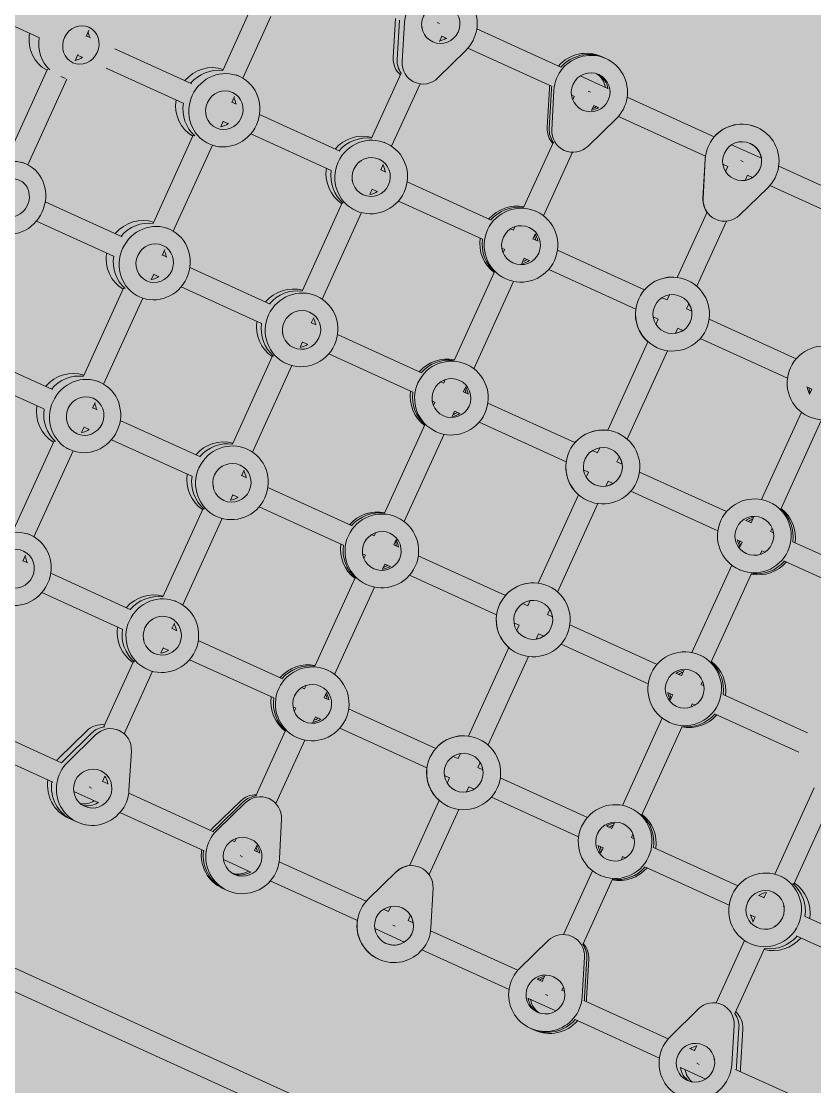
# Model space of a CAD drawing. Header units: millimetres. Extents: x 1183 to 1385, y 8930 to 9131.
# Drawn here: x 1291.405 to 1291.995, y 9025.348 to 9026.14 of the extents above; entities that cross this region are included whole.
import ezdxf

# ---------------------------------------------------------------- set-up
doc = ezdxf.new("R2010")
doc.units = ezdxf.units.MM
for name, color, linetype in [('2.Резиновая крошка', 251, 'Continuous'), ('PLANTING_LAWN', 82, 'Continuous'), ('МАФ_этап 2.2', 7, 'Continuous')]:
    doc.layers.add(name, color=color, linetype=linetype)
doc.layers.add('Ограждения и МАФы', color=5, linetype='Continuous', lineweight=18)

# ---------------------------------------------------------------- blocks, each defined once
blk = doc.blocks.new('NRO815-1001')
at = {"layer": 'Ограждения и МАФы'}
for p, q in [((-1.49442, -7.65556), (0.11981, -7.65556)), ((-1.49442, -7.67156), (0.11981, -7.67156)), ((-0.8141, -7.78969), (-0.81762, -7.78969)), ((-0.69025, -7.78969), (-0.69033, -7.78969)), ((-0.56291, -7.78969), (-0.56658, -7.78969)), ((-0.43687, -7.78969), (-0.44411, -7.78969)), ((-0.94861, -7.80931), (-0.92813, -7.80931)), ((-0.91085, -7.80931), (-0.84193, -7.80931)), ((-0.82621, -7.80931), (-0.80367, -7.80931)), ((-0.78788, -7.80931), (-0.71667, -7.80931)), ((-0.70246, -7.80931), (-0.67816, -7.80931)), ((-0.66395, -7.80931), (-0.59279, -7.80931)), ((-0.57694, -7.80931), (-0.55448, -7.80931)), ((-0.53869, -7.80931), (-0.46992, -7.80931)), ((-0.45258, -7.80931), (-0.43219, -7.80931)), ((-0.41499, -7.80931), (-0.34929, -7.80931)), ((-0.93963, -7.81719), (-0.93768, -7.81719)), ((-0.93223, -7.82939), (-0.93223, -7.82493)), ((-0.81607, -7.81719), (-0.81409, -7.81719)), ((-0.69129, -7.81719), (-0.6893, -7.81719)), ((-0.56654, -7.81719), (-0.56456, -7.81719)), ((-0.44849, -7.82939), (-0.44849, -7.82493)), ((-0.44306, -7.81719), (-0.44111, -7.81719)), ((-1.03161, -7.82506), (-0.96584, -7.82506)), ((-0.96887, -7.82723), (-0.95837, -7.85454)), ((-0.95522, -7.85454), (-0.96572, -7.82723)), ((-0.95129, -7.85454), (-0.96178, -7.82723)), ((-0.94862, -7.82506), (-0.94804, -7.82506)), ((-0.94823, -7.82566), (-0.94823, -7.82506)), ((-0.93223, -7.82506), (-0.92822, -7.82506)), ((-0.91158, -7.82723), (-0.92208, -7.85454)), ((-0.91085, -7.82506), (-0.84198, -7.82506)), ((-0.8431, -7.82723), (-0.83245, -7.85454)), ((-0.84154, -7.82723), (-0.83088, -7.85454)), ((-0.82893, -7.85454), (-0.83958, -7.82723)), ((-0.82622, -7.82506), (-0.82381, -7.82506)), ((-0.82386, -7.82787), (-0.82386, -7.82506)), ((-0.80786, -7.82931), (-0.80786, -7.82504)), ((-0.80786, -7.82506), (-0.80371, -7.82506)), ((-0.78862, -7.82723), (-0.79928, -7.85454)), ((-0.78788, -7.82506), (-0.71668, -7.82506)), ((-0.70522, -7.85454), (-0.71593, -7.82723)), ((-0.70247, -7.82506), (-0.69829, -7.82506)), ((-0.69829, -7.82929), (-0.69829, -7.82506)), ((-0.68229, -7.82506), (-0.67815, -7.82506)), ((-0.68229, -7.82926), (-0.68229, -7.82506)), ((-0.66472, -7.82723), (-0.67543, -7.85454)), ((-0.6754, -7.85454), (-0.66469, -7.82723)), ((-0.67535, -7.85454), (-0.66465, -7.82723)), ((-0.66394, -7.82506), (-0.59279, -7.82506)), ((-0.5814, -7.85454), (-0.59205, -7.82723)), ((-0.5769, -7.82506), (-0.57274, -7.82506)), ((-0.57274, -7.82932), (-0.57274, -7.82504)), ((-0.5568, -7.82506), (-0.55447, -7.82506)), ((-0.55674, -7.8278), (-0.55674, -7.82506)), ((-0.54111, -7.82723), (-0.55176, -7.85454)), ((-0.55013, -7.85454), (-0.53948, -7.82723)), ((-0.54809, -7.85454), (-0.53744, -7.82723)), ((-0.53864, -7.82506), (-0.46992, -7.82506)), ((-0.4587, -7.85454), (-0.46919, -7.82723)), ((-0.4525, -7.82506), (-0.44849, -7.82506)), ((-0.43269, -7.82506), (-0.43218, -7.82506)), ((-0.43249, -7.82553), (-0.43249, -7.82506)), ((-0.41903, -7.82723), (-0.42952, -7.85454)), ((-0.4263, -7.85454), (-0.41581, -7.82723)), ((-0.42228, -7.85454), (-0.41179, -7.82723)), ((-0.41489, -7.82506), (-0.34929, -7.82506)), ((-0.94823, -7.91583), (-0.94823, -7.86264)), ((-0.93223, -7.91507), (-0.93223, -7.86404)), ((-0.82386, -7.91587), (-0.82386, -7.86257)), ((-0.80786, -7.91541), (-0.80786, -7.86342)), ((-0.69829, -7.91587), (-0.69829, -7.86257)), ((-0.68229, -7.91588), (-0.68229, -7.86255)), ((-0.57274, -7.9154), (-0.57274, -7.86345)), ((-0.55674, -7.91587), (-0.55674, -7.86257)), ((-0.44849, -7.91506), (-0.44849, -7.86406)), ((-0.43249, -7.91583), (-0.43249, -7.86264)), ((-0.93865, -7.86469), (-0.93668, -7.86469)), ((-0.81508, -7.86469), (-0.8141, -7.86469)), ((-0.6903, -7.86469), (-0.69033, -7.86469)), ((-0.56556, -7.86469), (-0.56658, -7.86469)), ((-0.4421, -7.86469), (-0.44411, -7.86469)), ((-0.93865, -7.91469), (-0.93668, -7.91469)), ((-0.81508, -7.91469), (-0.8141, -7.91469)), ((-0.6903, -7.91469), (-0.69033, -7.91469)), ((-0.56556, -7.91469), (-0.56658, -7.91469)), ((-0.4421, -7.91469), (-0.44411, -7.91469)), ((-1.03161, -7.9343), (-0.96574, -7.9343)), ((-0.94861, -7.9343), (-0.94792, -7.9343)), ((-0.94823, -7.9343), (-0.94823, -7.93373)), ((-0.93223, -7.93436), (-0.93223, -7.93)), ((-0.93223, -7.9343), (-0.92813, -7.9343)), ((-0.91085, -7.9343), (-0.84193, -7.9343)), ((-0.82621, -7.9343), (-0.82374, -7.9343)), ((-0.82386, -7.9343), (-0.82386, -7.93151)), ((-0.80786, -7.9343), (-0.80786, -7.93007)), ((-0.80786, -7.9343), (-0.80367, -7.9343)), ((-0.78788, -7.9343), (-0.71667, -7.9343)), ((-0.70246, -7.9343), (-0.69826, -7.9343)), ((-0.69829, -7.9343), (-0.69829, -7.9301)), ((-0.68231, -7.9343), (-0.67816, -7.9343)), ((-0.68229, -7.9343), (-0.68229, -7.93012)), ((-0.66395, -7.9343), (-0.59279, -7.9343)), ((-0.57694, -7.9343), (-0.57274, -7.9343)), ((-0.57274, -7.93431), (-0.57274, -7.93007)), ((-0.55688, -7.9343), (-0.55448, -7.9343)), ((-0.55674, -7.9343), (-0.55674, -7.93159)), ((-0.53869, -7.9343), (-0.46992, -7.9343)), ((-0.45258, -7.9343), (-0.44849, -7.9343)), ((-0.44849, -7.93436), (-0.44849, -7.92999)), ((-0.43281, -7.9343), (-0.43219, -7.9343)), ((-0.43249, -7.9343), (-0.43249, -7.93385)), ((-0.41499, -7.9343), (-0.34929, -7.9343)), ((-1.03161, -7.95006), (-0.96584, -7.95006)), ((-0.94862, -7.95006), (-0.94804, -7.95006)), ((-0.94823, -7.95065), (-0.94823, -7.95006)), ((-0.93223, -7.95439), (-0.93223, -7.94993)), ((-0.93223, -7.95006), (-0.92822, -7.95006)), ((-0.91085, -7.95006), (-0.84198, -7.95006)), ((-0.82622, -7.95006), (-0.82381, -7.95006)), ((-0.82386, -7.95287), (-0.82386, -7.95006)), ((-0.80786, -7.95431), (-0.80786, -7.95004)), ((-0.80786, -7.95006), (-0.80371, -7.95006)), ((-0.78788, -7.95006), (-0.71668, -7.95006)), ((-0.70247, -7.95006), (-0.69829, -7.95006)), ((-0.69829, -7.95428), (-0.69829, -7.95006)), ((-0.68229, -7.95006), (-0.67815, -7.95006)), ((-0.68229, -7.95426), (-0.68229, -7.95006)), ((-0.66394, -7.95006), (-0.59279, -7.95006)), ((-0.5769, -7.95006), (-0.57274, -7.95006)), ((-0.57274, -7.95431), (-0.57274, -7.95003)), ((-0.5568, -7.95006), (-0.55447, -7.95006)), ((-0.55674, -7.95279), (-0.55674, -7.95006)), ((-0.53864, -7.95006), (-0.46992, -7.95006)), ((-0.4525, -7.95006), (-0.44849, -7.95006)), ((-0.44849, -7.95439), (-0.44849, -7.94993)), ((-0.43269, -7.95006), (-0.43218, -7.95006)), ((-0.43249, -7.95053), (-0.43249, -7.95006)), ((-0.41489, -7.95006), (-0.34929, -7.95006)), ((-0.33051, -7.95006), (-0.32677, -7.95006)), ((-0.32677, -7.95452), (-0.32677, -7.94974)), ((-0.94823, -8.04083), (-0.94823, -7.96855)), ((-0.93865, -7.96969), (-0.93668, -7.96969)), ((-0.93223, -8.04007), (-0.93223, -7.96931)), ((-0.82386, -8.04087), (-0.82386, -7.96851)), ((-0.81508, -7.96969), (-0.8141, -7.96969)), ((-0.80786, -8.04041), (-0.80786, -7.96897)), ((-0.69829, -8.04087), (-0.69829, -7.96851)), ((-0.6903, -7.96969), (-0.69033, -7.96969)), ((-0.68229, -8.04088), (-0.68229, -7.9685)), ((-0.57274, -8.0404), (-0.57274, -7.96898)), ((-0.56556, -7.96969), (-0.56658, -7.96969)), ((-0.55674, -8.04087), (-0.55674, -7.96851)), ((-0.44849, -8.04006), (-0.44849, -7.96932)), ((-0.4421, -7.96969), (-0.44411, -7.96969)), ((-0.43249, -8.04083), (-0.43249, -7.96855)), ((-0.32677, -8.03983), (-0.32677, -7.96955)), ((-0.32116, -7.96969), (-0.32414, -7.96969)), ((-0.31077, -8.04077), (-0.31077, -7.96861)), ((-0.81508, -8.03969), (-0.8141, -8.03969)), ((-0.6903, -8.03969), (-0.69033, -8.03969)), ((-0.56556, -8.03969), (-0.56658, -8.03969)), ((-0.4421, -8.03969), (-0.44411, -8.03969)), ((-0.32116, -8.03969), (-0.32414, -8.03969)), ((-0.91085, -8.0593), (-0.84193, -8.0593)), ((-0.82621, -8.0593), (-0.82374, -8.0593)), ((-0.82386, -8.0593), (-0.82386, -8.05651)), ((-0.80786, -8.0593), (-0.80786, -8.05507)), ((-0.80786, -8.0593), (-0.80367, -8.0593)), ((-0.78788, -8.0593), (-0.71667, -8.0593)), ((-0.70246, -8.0593), (-0.69826, -8.0593)), ((-0.69829, -8.0593), (-0.69829, -8.0551)), ((-0.68231, -8.0593), (-0.67816, -8.0593)), ((-0.68229, -8.0593), (-0.68229, -8.05512)), ((-0.66395, -8.0593), (-0.59279, -8.0593)), ((-0.57694, -8.0593), (-0.57274, -8.0593)), ((-0.57274, -8.05931), (-0.57274, -8.05507)), ((-0.55688, -8.0593), (-0.55448, -8.0593)), ((-0.55674, -8.0593), (-0.55674, -8.05659)), ((-0.53869, -8.0593), (-0.46992, -8.0593)), ((-0.45258, -8.0593), (-0.44849, -8.0593)), ((-0.44849, -8.05936), (-0.44849, -8.05499)), ((-0.43281, -8.0593), (-0.43219, -8.0593)), ((-0.43249, -8.0593), (-0.43249, -8.05885)), ((-0.41499, -8.0593), (-0.34929, -8.0593)), ((-0.33065, -8.0593), (-0.32677, -8.0593)), ((-0.32677, -8.0595), (-0.32677, -8.05486)), ((-0.29409, -8.0593), (-0.23112, -8.0593)), ((-0.91085, -8.07506), (-0.84198, -8.07506)), ((-0.82622, -8.07506), (-0.82381, -8.07506)), ((-0.82386, -8.07787), (-0.82386, -8.07506)), ((-0.80786, -8.07931), (-0.80786, -8.07504)), ((-0.80786, -8.07506), (-0.80371, -8.07506)), ((-0.78788, -8.07506), (-0.71668, -8.07506)), ((-0.70247, -8.07506), (-0.69829, -8.07506)), ((-0.69829, -8.07928), (-0.69829, -8.07506)), ((-0.68229, -8.07506), (-0.67815, -8.07506)), ((-0.68229, -8.07926), (-0.68229, -8.07506)), ((-0.66394, -8.07506), (-0.59279, -8.07506)), ((-0.5769, -8.07506), (-0.57274, -8.07506)), ((-0.57274, -8.07931), (-0.57274, -8.07503)), ((-0.5568, -8.07506), (-0.55447, -8.07506)), ((-0.55674, -8.07779), (-0.55674, -8.07506)), ((-0.53864, -8.07506), (-0.46992, -8.07506)), ((-0.4525, -8.07506), (-0.44849, -8.07506)), ((-0.44849, -8.07939), (-0.44849, -8.07493)), ((-0.43269, -8.07506), (-0.43218, -8.07506)), ((-0.43249, -8.07553), (-0.43249, -8.07506)), ((-0.41489, -8.07506), (-0.34929, -8.07506)), ((-0.33051, -8.07506), (-0.32677, -8.07506)), ((-0.32677, -8.07952), (-0.32677, -8.07474)), ((-0.29394, -8.07506), (-0.23112, -8.07506)), ((-0.82386, -8.16587), (-0.82386, -8.09351)), ((-0.80786, -8.16541), (-0.80786, -8.09397)), ((-0.69829, -8.16587), (-0.69829, -8.09351)), ((-0.68229, -8.16588), (-0.68229, -8.0935)), ((-0.57274, -8.1654), (-0.57274, -8.09398)), ((-0.55674, -8.16587), (-0.55674, -8.09351)), ((-0.44849, -8.16506), (-0.44849, -8.09432)), ((-0.43249, -8.16583), (-0.43249, -8.09355)), ((-0.31077, -8.16577), (-0.31077, -8.09361)), ((-0.81508, -8.09469), (-0.8141, -8.09469)), ((-0.6903, -8.09469), (-0.69033, -8.09469)), ((-0.56556, -8.09469), (-0.56658, -8.09469)), ((-0.4421, -8.09469), (-0.44411, -8.09469)), ((-0.32677, -8.16483), (-0.32677, -8.09455)), ((-0.32116, -8.09469), (-0.32414, -8.09469)), ((-0.81508, -8.16469), (-0.8141, -8.16469)), ((-0.6903, -8.16469), (-0.69033, -8.16469)), ((-0.56556, -8.16469), (-0.56658, -8.16469)), ((-0.4421, -8.16469), (-0.44411, -8.16469)), ((-0.32116, -8.16469), (-0.32414, -8.16469)), ((-0.82386, -8.1843), (-0.82386, -8.18151)), ((-0.80786, -8.1843), (-0.80786, -8.18007)), ((-0.69829, -8.1843), (-0.69829, -8.1801)), ((-0.68229, -8.1843), (-0.68229, -8.18012)), ((-0.57274, -8.18431), (-0.57274, -8.18007)), ((-0.55674, -8.1843), (-0.55674, -8.18159)), ((-0.44849, -8.18436), (-0.44849, -8.17999)), ((-0.32677, -8.1845), (-0.32677, -8.17986)), ((-0.91085, -8.1843), (-0.84193, -8.1843)), ((-0.82621, -8.1843), (-0.82374, -8.1843)), ((-0.80786, -8.1843), (-0.80367, -8.1843)), ((-0.78788, -8.1843), (-0.71667, -8.1843)), ((-0.70246, -8.1843), (-0.69826, -8.1843)), ((-0.68231, -8.1843), (-0.67816, -8.1843)), ((-0.66395, -8.1843), (-0.59279, -8.1843)), ((-0.57694, -8.1843), (-0.57274, -8.1843)), ((-0.55688, -8.1843), (-0.55448, -8.1843)), ((-0.53869, -8.1843), (-0.46992, -8.1843)), ((-0.45258, -8.1843), (-0.44849, -8.1843)), ((-0.43281, -8.1843), (-0.43219, -8.1843)), ((-0.43249, -8.1843), (-0.43249, -8.18385)), ((-0.41499, -8.1843), (-0.34929, -8.1843)), ((-0.33065, -8.1843), (-0.32677, -8.1843)), ((-0.29409, -8.1843), (-0.23112, -8.1843)), ((-0.91085, -8.20006), (-0.84198, -8.20006)), ((-0.82622, -8.20006), (-0.82381, -8.20006)), ((-0.82386, -8.20287), (-0.82386, -8.20006)), ((-0.80786, -8.20431), (-0.80786, -8.20004)), ((-0.80786, -8.20006), (-0.80371, -8.20006)), ((-0.78788, -8.20006), (-0.71668, -8.20006)), ((-0.70247, -8.20006), (-0.69829, -8.20006)), ((-0.69829, -8.20428), (-0.69829, -8.20006)), ((-0.68229, -8.20006), (-0.67815, -8.20006)), ((-0.68229, -8.20426), (-0.68229, -8.20006)), ((-0.66394, -8.20006), (-0.59279, -8.20006)), ((-0.5769, -8.20006), (-0.57274, -8.20006)), ((-0.57274, -8.20431), (-0.57274, -8.20003)), ((-0.5568, -8.20006), (-0.55447, -8.20006)), ((-0.55674, -8.20279), (-0.55674, -8.20006)), ((-0.53864, -8.20006), (-0.46992, -8.20006)), ((-0.4525, -8.20006), (-0.44849, -8.20006)), ((-0.44849, -8.20439), (-0.44849, -8.19993)), ((-0.43269, -8.20006), (-0.43218, -8.20006)), ((-0.43249, -8.20053), (-0.43249, -8.20006)), ((-0.41489, -8.20006), (-0.34929, -8.20006)), ((-0.33051, -8.20006), (-0.32677, -8.20006)), ((-0.32677, -8.20452), (-0.32677, -8.19974)), ((-0.29394, -8.20006), (-0.23112, -8.20006)), ((-0.82386, -8.29087), (-0.82386, -8.21851)), ((-0.81508, -8.21969), (-0.8141, -8.21969)), ((-0.80786, -8.29041), (-0.80786, -8.21897)), ((-0.69829, -8.29087), (-0.69829, -8.21851)), ((-0.6903, -8.21969), (-0.69033, -8.21969)), ((-0.68229, -8.29088), (-0.68229, -8.2185)), ((-0.57274, -8.2904), (-0.57274, -8.21898)), ((-0.56556, -8.21969), (-0.56658, -8.21969)), ((-0.55674, -8.29087), (-0.55674, -8.21851)), ((-0.44849, -8.29006), (-0.44849, -8.21932)), ((-0.4421, -8.21969), (-0.44411, -8.21969)), ((-0.43249, -8.29083), (-0.43249, -8.21855)), ((-0.32677, -8.28983), (-0.32677, -8.21955)), ((-0.32116, -8.21969), (-0.32414, -8.21969)), ((-0.31077, -8.29077), (-0.31077, -8.21861)), ((-0.20782, -8.28971), (-0.20782, -8.21967)), ((-0.20296, -8.21969), (-0.20689, -8.21969)), ((-0.19182, -8.29069), (-0.19182, -8.21869)), ((-0.81508, -8.28969), (-0.8141, -8.28969)), ((-0.6903, -8.28969), (-0.69033, -8.28969)), ((-0.56556, -8.28969), (-0.56658, -8.28969)), ((-0.4421, -8.28969), (-0.44411, -8.28969)), ((-0.32116, -8.28969), (-0.32414, -8.28969)), ((-0.20296, -8.28969), (-0.20689, -8.28969)), ((-0.80786, -8.3093), (-0.80786, -8.30507)), ((-0.69829, -8.3093), (-0.69829, -8.3051)), ((-0.68229, -8.3093), (-0.68229, -8.30512)), ((-0.57274, -8.30931), (-0.57274, -8.30507)), ((-0.55674, -8.3093), (-0.55674, -8.30659)), ((-0.44849, -8.30936), (-0.44849, -8.30499)), ((-0.32677, -8.3095), (-0.32677, -8.30486)), ((-0.20782, -8.30972), (-0.20782, -8.3047)), ((-0.80786, -8.3093), (-0.80367, -8.3093)), ((-0.78788, -8.3093), (-0.71667, -8.3093)), ((-0.70246, -8.3093), (-0.69826, -8.3093)), ((-0.68231, -8.3093), (-0.67816, -8.3093)), ((-0.66395, -8.3093), (-0.59279, -8.3093)), ((-0.57694, -8.3093), (-0.57274, -8.3093)), ((-0.55688, -8.3093), (-0.55448, -8.3093)), ((-0.53869, -8.3093), (-0.46992, -8.3093)), ((-0.45258, -8.3093), (-0.44849, -8.3093)), ((-0.43281, -8.3093), (-0.43219, -8.3093)), ((-0.43249, -8.3093), (-0.43249, -8.30885)), ((-0.41499, -8.3093), (-0.34929, -8.3093)), ((-0.33065, -8.3093), (-0.32677, -8.3093)), ((-0.29409, -8.3093), (-0.23112, -8.3093)), ((-0.21135, -8.3093), (-0.20782, -8.3093)), ((-0.17619, -8.3093), (-0.11954, -8.3093)), ((-0.78788, -8.32506), (-0.71668, -8.32506)), ((-0.70247, -8.32506), (-0.69829, -8.32506)), ((-0.69829, -8.32928), (-0.69829, -8.32506)), ((-0.68229, -8.32506), (-0.67815, -8.32506)), ((-0.68229, -8.32926), (-0.68229, -8.32506)), ((-0.66394, -8.32506), (-0.59279, -8.32506)), ((-0.5769, -8.32506), (-0.57274, -8.32506)), ((-0.57274, -8.32931), (-0.57274, -8.32503)), ((-0.5568, -8.32506), (-0.55447, -8.32506)), ((-0.55674, -8.32779), (-0.55674, -8.32506)), ((-0.53864, -8.32506), (-0.46992, -8.32506)), ((-0.4525, -8.32506), (-0.44849, -8.32506)), ((-0.44849, -8.32939), (-0.44849, -8.32493)), ((-0.43269, -8.32506), (-0.43218, -8.32506)), ((-0.43249, -8.32553), (-0.43249, -8.32506)), ((-0.41489, -8.32506), (-0.34929, -8.32506)), ((-0.33051, -8.32506), (-0.32677, -8.32506)), ((-0.32677, -8.32952), (-0.32677, -8.32474)), ((-0.29394, -8.32506), (-0.23112, -8.32506)), ((-0.21117, -8.32506), (-0.20782, -8.32506)), ((-0.20782, -8.32969), (-0.20782, -8.32447)), ((-0.69829, -8.39683), (-0.69829, -8.34351)), ((-0.6903, -8.34469), (-0.69033, -8.34469)), ((-0.68229, -8.39685), (-0.68229, -8.3435)), ((-0.57274, -8.39596), (-0.57274, -8.34398)), ((-0.56556, -8.34469), (-0.56658, -8.34469)), ((-0.55674, -8.39683), (-0.55674, -8.34351)), ((-0.44849, -8.39535), (-0.44849, -8.34432)), ((-0.4421, -8.34469), (-0.44411, -8.34469)), ((-0.43249, -8.39676), (-0.43249, -8.34355)), ((-0.32677, -8.39495), (-0.32677, -8.34455)), ((-0.32116, -8.34469), (-0.32414, -8.34469)), ((-0.31077, -8.39665), (-0.31077, -8.34361)), ((-0.6903, -8.39471), (-0.69033, -8.39471)), ((-0.56556, -8.39471), (-0.56658, -8.39471)), ((-0.4421, -8.39471), (-0.44411, -8.39471)), ((-0.71593, -8.43217), (-0.70522, -8.40487)), ((-0.67543, -8.40487), (-0.66472, -8.43217)), ((-0.67539, -8.40487), (-0.66468, -8.43217)), ((-0.66465, -8.43217), (-0.67535, -8.40487)), ((-0.59205, -8.43217), (-0.5814, -8.40487)), ((-0.55176, -8.40487), (-0.54111, -8.43217)), ((-0.54972, -8.40487), (-0.53907, -8.43217)), ((-0.53744, -8.43217), (-0.54809, -8.40487)), ((-0.46919, -8.43217), (-0.4587, -8.40487)), ((-0.42952, -8.40487), (-0.41903, -8.43217)), ((-0.4255, -8.40487), (-0.41501, -8.43217)), ((-0.41179, -8.43217), (-0.42228, -8.40487)), ((-0.78788, -8.43432), (-0.71667, -8.43432)), ((-0.70246, -8.43432), (-0.69826, -8.43432)), ((-0.69829, -8.43432), (-0.69829, -8.43012)), ((-0.68231, -8.43432), (-0.67816, -8.43432)), ((-0.68229, -8.43432), (-0.68229, -8.43014)), ((-0.66395, -8.43432), (-0.59279, -8.43432)), ((-0.57694, -8.43432), (-0.57274, -8.43432)), ((-0.57274, -8.43433), (-0.57274, -8.43009)), ((-0.55688, -8.43432), (-0.55448, -8.43432)), ((-0.55674, -8.43432), (-0.55674, -8.43161)), ((-0.53869, -8.43432), (-0.46992, -8.43432)), ((-0.45258, -8.43432), (-0.44849, -8.43432)), ((-0.44849, -8.43438), (-0.44849, -8.43001)), ((-0.43281, -8.43432), (-0.43219, -8.43432)), ((-0.43249, -8.43432), (-0.43249, -8.43387)), ((-0.6893, -8.44221), (-0.69129, -8.44221)), ((-0.56456, -8.44221), (-0.56654, -8.44221)), ((-0.44111, -8.44221), (-0.44306, -8.44221)), ((-0.78788, -8.45008), (-0.71668, -8.45008)), ((-0.70247, -8.45008), (-0.67815, -8.45008)), ((-0.66394, -8.45008), (-0.59279, -8.45008)), ((-0.5769, -8.45008), (-0.55447, -8.45008)), ((-0.53864, -8.45008), (-0.46992, -8.45008)), ((-0.69025, -8.46971), (-0.69033, -8.46971)), ((-0.56291, -8.46971), (-0.56658, -8.46971))]:
    blk.add_line(p, q, dxfattribs=at)
at = {"layer": 'Ограждения и МАФы', "extrusion": (0, 0, -1)}
for centre, major_axis, ratio, start_param, end_param in [((-0.93668, -7.81719), (0, 0.0275), 0.980425, -1.944514, 1.944514), ((-0.8141, -7.81719), (0, 0.0275), 0.995202, -1.944514, 1.944514), ((-0.81567, -7.81719), (0, 0.0275), 0.995202, -1.28031, 0), ((-0.69033, -7.81719), (0, 0.0275), 0.999998, -1.944514, 1.944514), ((-0.69028, -7.81719), (0, 0.0275), 0.999998, 0, 1.279897), ((-0.56658, -7.81719), (0, 0.0275), 0.99477, -1.944514, 1.944514), ((-0.56454, -7.81719), (0, 0.0275), 0.99477, 0, 1.279897), ((-0.44411, -7.81719), (0, 0.0275), 0.979575, -1.944514, 1.944514), ((-0.44009, -7.81719), (0, 0.0275), 0.979575, 0, 1.279897), ((-0.93668, -7.81719), (0, -0.0145), 0.980425, -1.570796, 4.712389), ((-0.93983, -7.81719), (0, 0.0145), 0.980425, 0.111028, 1.002661), ((-0.8141, -7.81719), (0, -0.0145), 0.995202, -1.570796, 4.712389), ((-0.81567, -7.81719), (0, 0.0145), 0.995202, 0.054269, 1.002663), ((-0.69033, -7.81719), (0, -0.0145), 0.999998, -1.570796, 4.712389), ((-0.56658, -7.81719), (0, -0.0145), 0.99477, -1.570796, 4.712389), ((-0.44411, -7.81719), (0, -0.0145), 0.979575, -1.570796, 4.712389), ((-0.69029, -7.81719), (0, 0.0145), 0.999998, -2.578026, -2.130919), ((-0.56495, -7.81719), (0, 0.0145), 0.99477, -2.578026, -2.130917), ((-0.44089, -7.81719), (0, 0.0145), 0.979575, -2.578026, -2.130916), ((-0.94062, -7.81719), (0, 0.0275), 0.980425, -1.944514, -1.861018), ((-0.81606, -7.81719), (0, 0.0275), 0.995202, -1.944514, -1.861018), ((-0.69029, -7.81719), (0, -0.0275), 0.999998, -1.28271, -1.197078), ((-0.56495, -7.81719), (0, -0.0275), 0.99477, -1.282711, -1.197078), ((-0.44089, -7.81719), (0, -0.0275), 0.979575, -1.282712, -1.197078), ((-0.94062, -7.84869), (0, 0.016), 0.980425, -2.635367, -1.944514), ((-0.93668, -7.84869), (0, -0.016), 0.980425, -1.197078, 1.197078), ((-0.81606, -7.84869), (0, 0.016), 0.995202, -2.629364, -1.944514), ((-0.8141, -7.84869), (0, -0.016), 0.995202, -1.197078, 1.197078), ((-0.69033, -7.84869), (0, -0.016), 0.999998, -1.197078, 1.197078), ((-0.69029, -7.84869), (0, -0.016), 0.999998, -1.197078, -0.505361), ((-0.56658, -7.84869), (0, -0.016), 0.99477, -1.197078, 1.197078), ((-0.56495, -7.84869), (0, -0.016), 0.99477, -1.197078, -0.505361), ((-0.44411, -7.84869), (0, -0.016), 0.979575, -1.197078, 1.197078), ((-0.44089, -7.84869), (0, -0.016), 0.979575, -1.197078, -0.505361), ((-0.94062, -7.94219), (0, 0.0275), 0.980425, -1.279897, -0.285995), ((-0.81606, -7.94219), (0, 0.0275), 0.995202, -1.279897, -0.289175), ((-0.69029, -7.94219), (0, 0.0145), 0.999998, -1.002405, -0.563567), ((-0.56495, -7.94219), (0, 0.0145), 0.99477, -1.002406, -0.563567), ((-0.44089, -7.94219), (0, 0.0145), 0.979575, -1.002407, -0.563567), ((-0.93983, -7.94219), (0, -0.0145), 0.980425, -1.011034, -0.563567), ((-0.81567, -7.94219), (0, -0.0145), 0.995202, -1.011036, -0.563567), ((-0.69028, -7.94219), (0, -0.0275), 0.999998, -1.280574, -0.295013), ((-0.56454, -7.94219), (0, -0.0275), 0.99477, -1.280574, -0.288976), ((-0.44009, -7.94219), (0, -0.0275), 0.979575, -1.280574, -0.285926), ((-0.81606, -8.06719), (0, 0.0275), 0.995202, -1.279897, -0.289175), ((-0.69029, -8.06719), (0, 0.0145), 0.999998, -1.002405, -0.563567), ((-0.56495, -8.06719), (0, 0.0145), 0.99477, -1.002406, -0.563567), ((-0.44089, -8.06719), (0, 0.0145), 0.979575, -1.002407, -0.563567), ((-0.31937, -8.06719), (0, 0.0145), 0.954569, -1.002408, -0.564418), ((-0.81567, -8.06719), (0, -0.0145), 0.995202, -1.011036, -0.563567), ((-0.69028, -8.06719), (0, -0.0275), 0.999998, -1.280574, -0.295013), ((-0.56454, -8.06719), (0, -0.0275), 0.99477, -1.280574, -0.288976), ((-0.44009, -8.06719), (0, -0.0275), 0.979575, -1.280574, -0.285926), ((-0.31818, -8.06719), (0, -0.0275), 0.954569, -1.280574, -0.285536), ((-0.81606, -8.19219), (0, 0.0275), 0.995202, -1.279897, -0.289175), ((-0.69029, -8.19219), (0, 0.0145), 0.999998, -1.002405, -0.563567), ((-0.56495, -8.19219), (0, 0.0145), 0.99477, -1.002406, -0.563567), ((-0.44089, -8.19219), (0, 0.0145), 0.979575, -1.002407, -0.563567), ((-0.31937, -8.19219), (0, 0.0145), 0.954569, -1.002408, -0.564418), ((-0.81567, -8.19219), (0, -0.0145), 0.995202, -1.011036, -0.563567), ((-0.69028, -8.19219), (0, -0.0275), 0.999998, -1.280574, -0.295013), ((-0.56454, -8.19219), (0, -0.0275), 0.99477, -1.280574, -0.288976), ((-0.44009, -8.19219), (0, -0.0275), 0.979575, -1.280574, -0.285926), ((-0.31818, -8.19219), (0, -0.0275), 0.954569, -1.280574, -0.285536), ((-0.69029, -8.31719), (0, 0.0145), 0.999998, -1.002405, -0.563567), ((-0.56495, -8.31719), (0, 0.0145), 0.99477, -1.002406, -0.563567), ((-0.44089, -8.31719), (0, 0.0145), 0.979575, -1.002407, -0.563567), ((-0.31937, -8.31719), (0, 0.0145), 0.954569, -1.002408, -0.564418), ((-0.20061, -8.31719), (0, 0.0145), 0.91967, -1.002347, -0.571649), ((-0.69028, -8.31719), (0, -0.0275), 0.999998, -1.280574, -0.295013), ((-0.56454, -8.31719), (0, -0.0275), 0.99477, -1.280574, -0.288976), ((-0.44009, -8.31719), (0, -0.0275), 0.979575, -1.280574, -0.285926), ((-0.31818, -8.31719), (0, -0.0275), 0.954569, -1.280574, -0.285536), ((-0.69033, -8.41071), (0, 0.016), 0.999998, -1.197078, 1.197078), ((-0.56658, -8.41071), (0, 0.016), 0.99477, -1.197078, 1.197078), ((-0.44411, -8.41071), (0, 0.016), 0.979575, -1.197078, 1.197078), ((-0.69028, -8.41071), (0, -0.016), 0.999998, -2.618305, -1.944514), ((-0.56454, -8.41071), (0, -0.016), 0.99477, -2.629739, -1.944514), ((-0.44009, -8.41071), (0, -0.016), 0.979575, -2.635497, -1.944514), ((-0.69033, -8.44221), (0, -0.0275), 0.999998, -1.944514, 1.944514), ((-0.69033, -8.44221), (0, 0.0145), 0.999998, -1.570796, 4.712389), ((-0.69028, -8.44221), (0, -0.0275), 0.999998, -1.944514, -1.861696), ((-0.56658, -8.44221), (0, -0.0275), 0.99477, -1.944514, 1.944514), ((-0.56658, -8.44221), (0, 0.0145), 0.99477, -1.570796, 4.712389), ((-0.56454, -8.44221), (0, -0.0275), 0.99477, -1.944514, -1.861696), ((-0.44411, -8.44221), (0, -0.0275), 0.979575, -1.944514, 1.944514), ((-0.44411, -8.44221), (0, 0.0145), 0.979575, -1.570796, 4.712389), ((-0.69029, -8.44221), (0, -0.0145), 0.999998, 0.001196, 1.010674), ((-0.69029, -8.44221), (0, -0.0275), 0.999998, -1.28271, 0), ((-0.56495, -8.44221), (0, -0.0145), 0.99477, 0.056681, 1.010675), ((-0.56495, -8.44221), (0, -0.0275), 0.99477, -1.282711, 0)]:
    blk.add_ellipse(centre, major_axis=major_axis, ratio=ratio, start_param=start_param, end_param=end_param, dxfattribs=at)
at = {"layer": 'Ограждения и МАФы'}
for centre, major_axis, ratio, start_param, end_param in [((-0.81762, -7.81719), (0, 0.0275), 0.995202, 0, 1.279897), ((-0.81567, -7.81719), (0, 0.0275), 0.995202, 0, 1.28031), ((-0.69028, -7.81719), (0, 0.0275), 0.999998, -1.279897, 0), ((-0.69025, -7.81719), (0, 0.0275), 0.999998, -1.279897, 0), ((-0.56454, -7.81719), (0, 0.0275), 0.99477, -1.279897, 0), ((-0.56291, -7.81719), (0, 0.0275), 0.99477, -1.279897, 0), ((-0.44009, -7.81719), (0, 0.0275), 0.979575, -1.279897, 0), ((-0.43687, -7.81719), (0, 0.0275), 0.979575, -1.279897, 0), ((-0.94377, -7.81719), (0, 0.0145), 0.980425, -0.995649, -0.251958), ((-0.81762, -7.81719), (0, 0.0145), 0.995202, -0.995649, -0.12235), ((-0.69028, -7.81719), (0, 0.0145), 0.999998, 0.001495, 0.995649), ((-0.69025, -7.81719), (0, 0.0145), 0.999998, 0.00269, 0.995649), ((-0.56454, -7.81719), (0, 0.0145), 0.99477, 0.070872, 0.995649), ((-0.56291, -7.81719), (0, 0.0145), 0.99477, 0.127811, 0.995649), ((-0.44009, -7.81719), (0, 0.0145), 0.979575, 0.142044, 0.995649), ((-0.43687, -7.81719), (0, 0.0145), 0.979575, 0.257663, 0.995649), ((-0.94377, -7.81719), (0, -0.0275), 0.980425, -1.280574, -1.197078), ((-0.94062, -7.81719), (0, -0.0275), 0.980425, -1.280574, -1.197078), ((-0.94062, -7.81719), (0, 0.0145), 0.980425, -2.509989, -2.144476), ((-0.94377, -7.81719), (0, 0.0145), 0.980425, -2.193952, -2.144476), ((-0.81762, -7.81719), (0, -0.0275), 0.995202, -1.280574, -1.197078), ((-0.81606, -7.81719), (0, -0.0275), 0.995202, -1.280574, -1.197078), ((-0.81606, -7.81719), (0, 0.0145), 0.995202, -2.537586, -2.144476), ((-0.81762, -7.81719), (0, 0.0145), 0.995202, -2.39869, -2.144476), ((-0.69025, -7.81719), (0, -0.0145), 0.999998, -0.997117, -0.587661), ((-0.69029, -7.81719), (0, 0.0275), 0.999998, -1.944514, -1.858882), ((-0.69025, -7.81719), (0, 0.0275), 0.999998, -1.944514, -1.861018), ((-0.56291, -7.81719), (0, -0.0145), 0.99477, -0.997117, -0.750615), ((-0.56495, -7.81719), (0, 0.0275), 0.99477, -1.944514, -1.858882), ((-0.56291, -7.81719), (0, 0.0275), 0.99477, -1.944514, -1.861018), ((-0.43687, -7.81719), (0, -0.0145), 0.979575, -0.997117, -0.958011), ((-0.44089, -7.81719), (0, 0.0275), 0.979575, -1.944514, -1.858881), ((-0.43687, -7.81719), (0, 0.0275), 0.979575, -1.944514, -1.861018), ((-0.94377, -7.84869), (0, -0.016), 0.980425, -1.197078, -0.28802), ((-0.94062, -7.84869), (0, -0.016), 0.980425, -1.197078, -0.506226), ((-0.81762, -7.84869), (0, -0.016), 0.995202, -1.197078, -0.402596), ((-0.81606, -7.84869), (0, -0.016), 0.995202, -1.197078, -0.512229), ((-0.69029, -7.84869), (0, 0.016), 0.999998, -2.636232, -1.944514), ((-0.69025, -7.84869), (0, 0.016), 0.999998, -2.620806, -1.944514), ((-0.56495, -7.84869), (0, 0.016), 0.99477, -2.636232, -1.944514), ((-0.56291, -7.84869), (0, 0.016), 0.99477, -2.744092, -1.944514), ((-0.44089, -7.84869), (0, 0.016), 0.979575, -2.636232, -1.944514), ((-0.43687, -7.84869), (0, -0.016), 0.979575, 0.283267, 1.197078), ((-0.94377, -7.94219), (0, 0.0275), 0.980425, 0.16603, 1.279897), ((-0.81762, -7.94219), (0, 0.0275), 0.995202, 0.229983, 1.279897), ((-0.69029, -7.94219), (0, 0.0275), 0.999998, -1.280408, -0.285536), ((-0.69025, -7.94219), (0, 0.0275), 0.999998, -1.279897, -0.293695), ((-0.56495, -7.94219), (0, 0.0275), 0.99477, -1.280409, -0.285536), ((-0.56291, -7.94219), (0, 0.0275), 0.99477, -1.279897, -0.22718), ((-0.44089, -7.94219), (0, 0.0275), 0.979575, -1.280409, -0.285536), ((-0.43687, -7.94219), (0, 0.0275), 0.979575, -1.279897, -0.16334), ((-0.94062, -7.94219), (0, 0.0145), 0.980425, -0.995649, -0.631604), ((-0.94377, -7.94219), (0, 0.0145), 0.980425, -0.995649, -0.94764), ((-0.81606, -7.94219), (0, 0.0145), 0.995202, -0.995649, -0.604006), ((-0.81762, -7.94219), (0, 0.0145), 0.995202, -0.995649, -0.742903), ((-0.69025, -7.94219), (0, -0.0145), 0.999998, -2.553932, -2.145943), ((-0.56291, -7.94219), (0, -0.0145), 0.99477, -2.390978, -2.145943), ((-0.43687, -7.94219), (0, -0.0145), 0.979575, -2.183581, -2.145943), ((-0.94377, -7.94219), (0, -0.0275), 0.980425, -1.280574, -0.16603), ((-0.93983, -7.94219), (0, -0.0275), 0.980425, -1.282506, -0.285536), ((-0.94377, -7.94219), (0, 0.0145), 0.980425, -2.193952, -2.144476), ((-0.81762, -7.94219), (0, -0.0275), 0.995202, -1.280574, -0.229983), ((-0.81567, -7.94219), (0, -0.0275), 0.995202, -1.282505, -0.285536), ((-0.81762, -7.94219), (0, 0.0145), 0.995202, -2.39869, -2.144476), ((-0.69028, -7.94219), (0, -0.0145), 0.999998, -0.997117, -0.58479), ((-0.69025, -7.94219), (0, -0.0145), 0.999998, -0.997117, -0.587661), ((-0.69025, -7.94219), (0, -0.0275), 0.999998, 0.293695, 1.280574), ((-0.56454, -7.94219), (0, -0.0145), 0.99477, -0.997117, -0.605031), ((-0.56291, -7.94219), (0, -0.0145), 0.99477, -0.997117, -0.750615), ((-0.56291, -7.94219), (0, -0.0275), 0.99477, 0.22718, 1.280574), ((-0.44009, -7.94219), (0, -0.0145), 0.979575, -0.997117, -0.63297), ((-0.43687, -7.94219), (0, -0.0145), 0.979575, -0.997117, -0.958011), ((-0.43687, -7.94219), (0, -0.0275), 0.979575, 0.16334, 1.280574), ((-0.31818, -7.94219), (0, -0.0145), 0.954569, -0.997117, -0.67007), ((-0.81762, -8.06719), (0, 0.0275), 0.995202, 0.229983, 1.279897), ((-0.69029, -8.06719), (0, 0.0275), 0.999998, -1.280408, -0.285536), ((-0.69025, -8.06719), (0, 0.0275), 0.999998, -1.279897, -0.293695), ((-0.56495, -8.06719), (0, 0.0275), 0.99477, -1.280409, -0.285536), ((-0.56291, -8.06719), (0, 0.0275), 0.99477, -1.279897, -0.22718), ((-0.44089, -8.06719), (0, 0.0275), 0.979575, -1.280409, -0.285536), ((-0.43687, -8.06719), (0, 0.0275), 0.979575, -1.279897, -0.16334), ((-0.31937, -8.06719), (0, 0.0275), 0.954569, -1.280385, -0.285536), ((-0.31341, -8.06719), (0, 0.0275), 0.954569, -1.279897, -0.100593), ((-0.81606, -8.06719), (0, 0.0145), 0.995202, -0.995649, -0.604006), ((-0.81762, -8.06719), (0, 0.0145), 0.995202, -0.995649, -0.742903), ((-0.69025, -8.06719), (0, -0.0145), 0.999998, -2.553932, -2.145943), ((-0.56291, -8.06719), (0, -0.0145), 0.99477, -2.390978, -2.145943), ((-0.43687, -8.06719), (0, -0.0145), 0.979575, -2.183581, -2.145943), ((-0.81762, -8.06719), (0, -0.0275), 0.995202, -1.280574, -0.229983), ((-0.81567, -8.06719), (0, -0.0275), 0.995202, -1.282505, -0.285536), ((-0.81762, -8.06719), (0, 0.0145), 0.995202, -2.39869, -2.144476), ((-0.69028, -8.06719), (0, -0.0145), 0.999998, -0.997117, -0.58479), ((-0.69025, -8.06719), (0, -0.0145), 0.999998, -0.997117, -0.587661), ((-0.69025, -8.06719), (0, -0.0275), 0.999998, 0.293695, 1.280574), ((-0.56454, -8.06719), (0, -0.0145), 0.99477, -0.997117, -0.605031), ((-0.56291, -8.06719), (0, -0.0145), 0.99477, -0.997117, -0.750615), ((-0.56291, -8.06719), (0, -0.0275), 0.99477, 0.22718, 1.280574), ((-0.44009, -8.06719), (0, -0.0145), 0.979575, -0.997117, -0.63297), ((-0.43687, -8.06719), (0, -0.0145), 0.979575, -0.997117, -0.958011), ((-0.43687, -8.06719), (0, -0.0275), 0.979575, 0.16334, 1.280574), ((-0.31818, -8.06719), (0, -0.0145), 0.954569, -0.997117, -0.67007), ((-0.31341, -8.06719), (0, -0.0275), 0.954569, 0.100593, 1.280574), ((-0.81762, -8.19219), (0, 0.0275), 0.995202, 0.229983, 1.279897), ((-0.69029, -8.19219), (0, 0.0275), 0.999998, -1.280408, -0.285536), ((-0.56495, -8.19219), (0, 0.0275), 0.99477, -1.280409, -0.285536), ((-0.56291, -8.19219), (0, 0.0275), 0.99477, -1.279897, -0.22718), ((-0.44089, -8.19219), (0, 0.0275), 0.979575, -1.280409, -0.285536), ((-0.43687, -8.19219), (0, 0.0275), 0.979575, -1.279897, -0.16334), ((-0.31937, -8.19219), (0, 0.0275), 0.954569, -1.280385, -0.285536), ((-0.31341, -8.19219), (0, 0.0275), 0.954569, -1.279897, -0.100593), ((-0.69025, -8.19219), (0, 0.0275), 0.999998, -1.279897, -0.293695), ((-0.81606, -8.19219), (0, 0.0145), 0.995202, -0.995649, -0.604006), ((-0.81762, -8.19219), (0, 0.0145), 0.995202, -0.995649, -0.742903), ((-0.69025, -8.19219), (0, -0.0145), 0.999998, -2.553932, -2.145943), ((-0.56291, -8.19219), (0, -0.0145), 0.99477, -2.390978, -2.145943), ((-0.43687, -8.19219), (0, -0.0145), 0.979575, -2.183581, -2.145943), ((-0.81762, -8.19219), (0, -0.0275), 0.995202, -1.280574, -0.229983), ((-0.81567, -8.19219), (0, -0.0275), 0.995202, -1.282505, -0.285536), ((-0.81762, -8.19219), (0, 0.0145), 0.995202, -2.39869, -2.144476), ((-0.69028, -8.19219), (0, -0.0145), 0.999998, -0.997117, -0.58479), ((-0.69025, -8.19219), (0, -0.0145), 0.999998, -0.997117, -0.587661), ((-0.69025, -8.19219), (0, -0.0275), 0.999998, 0.293695, 1.280574), ((-0.56454, -8.19219), (0, -0.0145), 0.99477, -0.997117, -0.605031), ((-0.56291, -8.19219), (0, -0.0145), 0.99477, -0.997117, -0.750615), ((-0.56291, -8.19219), (0, -0.0275), 0.99477, 0.22718, 1.280574), ((-0.44009, -8.19219), (0, -0.0145), 0.979575, -0.997117, -0.63297), ((-0.43687, -8.19219), (0, -0.0145), 0.979575, -0.997117, -0.958011), ((-0.43687, -8.19219), (0, -0.0275), 0.979575, 0.16334, 1.280574), ((-0.31818, -8.19219), (0, -0.0145), 0.954569, -0.997117, -0.67007), ((-0.31341, -8.19219), (0, -0.0275), 0.954569, 0.100593, 1.280574), ((-0.69029, -8.31719), (0, 0.0275), 0.999998, -1.280408, -0.285536), ((-0.69025, -8.31719), (0, 0.0275), 0.999998, -1.279897, -0.293695), ((-0.56495, -8.31719), (0, 0.0275), 0.99477, -1.280409, -0.285536), ((-0.56291, -8.31719), (0, 0.0275), 0.99477, -1.279897, -0.22718), ((-0.44089, -8.31719), (0, 0.0275), 0.979575, -1.280409, -0.285536), ((-0.43687, -8.31719), (0, 0.0275), 0.979575, -1.279897, -0.16334), ((-0.31937, -8.31719), (0, 0.0275), 0.954569, -1.280385, -0.285536), ((-0.31341, -8.31719), (0, 0.0275), 0.954569, -1.279897, -0.100593), ((-0.20061, -8.31719), (0, 0.0275), 0.91967, -1.280435, -0.285536), ((-0.19275, -8.31719), (0, 0.0275), 0.91967, -1.279897, -0.036842), ((-0.81606, -8.31719), (0, 0.0145), 0.995202, -0.995649, -0.604006), ((-0.81762, -8.31719), (0, 0.0145), 0.995202, -0.995649, -0.742903), ((-0.69025, -8.31719), (0, -0.0145), 0.999998, -2.553932, -2.145943), ((-0.56291, -8.31719), (0, -0.0145), 0.99477, -2.390978, -2.145943), ((-0.43687, -8.31719), (0, -0.0145), 0.979575, -2.183581, -2.145943), ((-0.69028, -8.31719), (0, -0.0145), 0.999998, -0.997117, -0.58479), ((-0.69025, -8.31719), (0, -0.0145), 0.999998, -0.997117, -0.587661), ((-0.69025, -8.31719), (0, -0.0275), 0.999998, 0.293695, 1.280574), ((-0.56454, -8.31719), (0, -0.0145), 0.99477, -0.997117, -0.605031), ((-0.56291, -8.31719), (0, -0.0145), 0.99477, -0.997117, -0.750615), ((-0.56291, -8.31719), (0, -0.0275), 0.99477, 0.22718, 1.280574), ((-0.44009, -8.31719), (0, -0.0145), 0.979575, -0.997117, -0.63297), ((-0.43687, -8.31719), (0, -0.0145), 0.979575, -0.997117, -0.958011), ((-0.43687, -8.31719), (0, -0.0275), 0.979575, 0.16334, 1.280574), ((-0.31818, -8.31719), (0, -0.0145), 0.954569, -0.997117, -0.67007), ((-0.31341, -8.31719), (0, -0.0275), 0.954569, 0.100593, 1.280574), ((-0.19904, -8.31719), (0, -0.0145), 0.91967, -0.997117, -0.719237), ((-0.43687, -8.41071), (0, 0.016), 0.979575, -1.197078, -0.283267), ((-0.69025, -8.41071), (0, 0.016), 0.999998, -1.197078, -0.520787), ((-0.69028, -8.41071), (0, 0.016), 0.999998, -1.197078, -0.523287), ((-0.56291, -8.41071), (0, 0.016), 0.99477, -1.197078, -0.397501), ((-0.56454, -8.41071), (0, 0.016), 0.99477, -1.197078, -0.511853), ((-0.44009, -8.41071), (0, 0.016), 0.979575, -1.197078, -0.506096), ((-0.69028, -8.44221), (0, -0.0145), 0.999998, -2.556803, -2.145943), ((-0.69025, -8.44221), (0, -0.0145), 0.999998, -2.553932, -2.145943), ((-0.69028, -8.44221), (0, 0.0275), 0.999998, -1.279897, -1.197078), ((-0.69025, -8.44221), (0, 0.0275), 0.999998, -1.279897, -1.197078), ((-0.56454, -8.44221), (0, -0.0145), 0.99477, -2.536562, -2.145943), ((-0.56291, -8.44221), (0, -0.0145), 0.99477, -2.390978, -2.145943), ((-0.56454, -8.44221), (0, 0.0275), 0.99477, -1.279897, -1.197078), ((-0.56291, -8.44221), (0, 0.0275), 0.99477, -1.279897, -1.197078), ((-0.44009, -8.44221), (0, -0.0145), 0.979575, -2.508623, -2.145943), ((-0.43687, -8.44221), (0, -0.0145), 0.979575, -2.183581, -2.145943), ((-0.69025, -8.44221), (0, -0.0145), 0.999998, -0.997117, -0.00269), ((-0.69029, -8.44221), (0, -0.0275), 0.999998, 0, 1.28271), ((-0.69025, -8.44221), (0, -0.0275), 0.999998, 0, 1.280574), ((-0.56291, -8.44221), (0, -0.0145), 0.99477, -0.997117, -0.127811), ((-0.56495, -8.44221), (0, -0.0275), 0.99477, 0, 1.282711), ((-0.56291, -8.44221), (0, -0.0275), 0.99477, 0, 1.280574)]:
    blk.add_ellipse(centre, major_axis=major_axis, ratio=ratio, start_param=start_param, end_param=end_param, dxfattribs=at)
at = {"layer": 'Ограждения и МАФы', "extrusion": (0, 0, -1)}
for centre, major_axis, ratio in [((-0.93668, -7.94219), (0, -0.0275), 0.980425), ((-0.8141, -7.94219), (0, -0.0275), 0.995202), ((-0.69033, -7.94219), (0, -0.0275), 0.999998), ((-0.56658, -7.94219), (0, -0.0275), 0.99477), ((-0.44411, -7.94219), (0, -0.0275), 0.979575), ((-0.32414, -7.94219), (0, -0.0275), 0.954569), ((-0.93668, -7.94219), (0, -0.0145), 0.980425), ((-0.8141, -7.94219), (0, -0.0145), 0.995202), ((-0.69033, -7.94219), (0, -0.0145), 0.999998), ((-0.56658, -7.94219), (0, -0.0145), 0.99477), ((-0.44411, -7.94219), (0, -0.0145), 0.979575), ((-0.32414, -7.94219), (0, -0.0145), 0.954569), ((-0.44411, -8.06719), (0, -0.0275), 0.979575), ((-0.8141, -8.06719), (0, -0.0275), 0.995202), ((-0.69033, -8.06719), (0, -0.0275), 0.999998), ((-0.56658, -8.06719), (0, -0.0275), 0.99477), ((-0.32414, -8.06719), (0, -0.0275), 0.954569), ((-0.8141, -8.06719), (0, -0.0145), 0.995202), ((-0.69033, -8.06719), (0, -0.0145), 0.999998), ((-0.56658, -8.06719), (0, -0.0145), 0.99477), ((-0.44411, -8.06719), (0, -0.0145), 0.979575), ((-0.32414, -8.06719), (0, -0.0145), 0.954569), ((-0.8141, -8.19219), (0, -0.0275), 0.995202), ((-0.69033, -8.19219), (0, -0.0275), 0.999998), ((-0.56658, -8.19219), (0, -0.0275), 0.99477), ((-0.44411, -8.19219), (0, -0.0275), 0.979575), ((-0.32414, -8.19219), (0, -0.0275), 0.954569), ((-0.20689, -8.19219), (0, -0.0275), 0.91967), ((-0.8141, -8.19219), (0, -0.0145), 0.995202), ((-0.69033, -8.19219), (0, -0.0145), 0.999998), ((-0.56658, -8.19219), (0, -0.0145), 0.99477), ((-0.44411, -8.19219), (0, -0.0145), 0.979575), ((-0.32414, -8.19219), (0, -0.0145), 0.954569), ((-0.20689, -8.19219), (0, -0.0145), 0.91967), ((-0.8141, -8.31719), (0, -0.0275), 0.995202), ((-0.69033, -8.31719), (0, -0.0275), 0.999998), ((-0.56658, -8.31719), (0, -0.0275), 0.99477), ((-0.44411, -8.31719), (0, -0.0275), 0.979575), ((-0.32414, -8.31719), (0, -0.0275), 0.954569), ((-0.69033, -8.31719), (0, -0.0145), 0.999998), ((-0.56658, -8.31719), (0, -0.0145), 0.99477), ((-0.44411, -8.31719), (0, -0.0145), 0.979575), ((-0.32414, -8.31719), (0, -0.0145), 0.954569), ((-0.20689, -8.31719), (0, -0.0145), 0.91967)]:
    blk.add_ellipse(centre, major_axis=major_axis, ratio=ratio, dxfattribs=at)

msp = doc.modelspace()

# ---------------------------------------------------------------- hatches: boundary and pattern name
at = {"layer": '2.Резиновая крошка', "linetype": 'Continuous', "lineweight": 0}
h = msp.add_hatch(dxfattribs=at)
h.set_pattern_fill('AR-SAND', color=5, scale=0.021, style=0)
h.paths.add_polyline_path([(1258.856, 9041.774), (1253.896, 9054.943), (1265.521, 9049.585), (1274.92, 9045.309), (1274.416, 9045.105), (1274.243, 9044.731), (1274.337, 9044.364), (1274.43139, 9044.19242), (1276.35941, 9040.68774), (1276.949, 9039.616), (1277.364, 9039.135), (1278.122, 9038.833), (1278.73, 9038.829), (1279.61778, 9038.98879), (1283.5545, 9039.69736), (1284.247, 9039.822), (1284.578, 9040.029), (1284.847, 9040.402), (1284.69, 9040.89), (1298.237, 9020.512), (1286.693, 9025.745), (1287.072, 9025.788), (1287.45, 9026.311), (1287.356, 9026.731), (1284.293, 9031.767), (1283.672, 9032.374), (1283.237, 9032.381), (1280.16189, 9031.77424), (1278.19973, 9031.38707), (1277.353, 9031.22), (1276.94, 9030.959), (1276.816, 9030.539), (1277.075, 9030.125), (1274.637, 9031.211), (1264.113, 9036.01), (1264.462, 9036.087), (1264.719, 9036.382), (1264.682, 9036.983), (1262.588, 9040.818), (1262.264, 9041.204), (1261.98, 9041.373), (1261.4491, 9041.60823), (1259.62054, 9042.41841), (1259.547, 9042.451), (1259.248, 9042.488), (1259.015, 9042.422), (1258.846, 9042.176)])
at = {"layer": 'PLANTING_LAWN'}
h = msp.add_hatch(dxfattribs=at)
h.set_pattern_fill('GRASS', color=82, scale=0.05)
h.paths.add_polyline_path([(1235.98, 8948.53), (1235.19, 8948.61), (1234.66, 8948.87), (1234.22, 8949.27), (1233.92, 8949.79), (1189.69, 9061.48), (1186.89, 9069.19), (1186.85, 9070), (1187.03, 9070.57), (1188.35, 9073.22), (1188.58, 9073.52), (1189.03, 9073.88), (1224.06, 9090.21), (1312.23, 9126.93), (1313, 9127.08), (1313.77, 9126.92), (1314.28, 9126.61), (1314.56, 9126.33), (1320.01, 9119.51), (1320.32, 9118.96), (1348.76, 9043.22), (1364.01, 8991.05), (1364.09, 8990.48), (1363.93, 8989.72), (1363.5, 8989.08), (1363.04, 8988.73), (1358.88, 8986.97), (1279.5, 8957.26)])
h.paths.add_polyline_path([(1224.06, 8980.68), (1224.71, 8979.08), (1224.62, 8978.84), (1224.66, 8978.64), (1235.31, 8950.35), (1235.42, 8950.18), (1235.78, 8950.02), (1241.92, 8952.56), (1242.07, 8952.9), (1242.15, 8954.92), (1243.32, 8956.84), (1243.38, 8957.07), (1243.88, 8957.45), (1244.81, 8957.92), (1245.1, 8957.93), (1274.55, 8969.35), (1274.81, 8969.16), (1277.71, 8961.57), (1276.79, 8961.18), (1276.63, 8960.83), (1276.77, 8960.36), (1277.03, 8960.08), (1277.22, 8960.04), (1278.18, 8960.35), (1278.67, 8959.08), (1278.83, 8958.91), (1279.06, 8958.91), (1294.93, 8964.97), (1346.15, 8984.04), (1346.39, 8983.96), (1346.58, 8983.99), (1356.1, 8987.53), (1356.27, 8987.64), (1356.4, 8987.86), (1358.3, 8988.57), (1362.19, 8990.21), (1362.36, 8990.37), (1362.37, 8990.6), (1343.57, 9040.95), (1347, 9042.24), (1347.16, 9042.39), (1347.17, 9042.62), (1318.73, 9118.36), (1318.58, 9118.53), (1318.35, 9118.54), (1312.44, 9116.33), (1312.24, 9116.06), (1313.91, 9111.57), (1311.78, 9110.77), (1311.58, 9110.49), (1315.6, 9099.93), (1313.95, 9099.29), (1313.76, 9099.03), (1314.19, 9097.58), (1314.19, 9097.35), (1315.01, 9095.13), (1293.01, 9086.88), (1287.87, 9100.52), (1287.66, 9100.61), (1287.48, 9100.55), (1287.22, 9101.24), (1286.95, 9101.44), (1284.12, 9100.4), (1283.93, 9100.13), (1290.55, 9082.45), (1287.31, 9081.21), (1287.14, 9081.05), (1287.14, 9080.81), (1288.18, 9078.06), (1288.34, 9077.89), (1288.57, 9077.89), (1291.11, 9078.85), (1291.21, 9078.69), (1291.43, 9078.56), (1291.67, 9078), (1291.99, 9077.92), (1297.88, 9080.17), (1297.98, 9080.38), (1297.79, 9080.95), (1297.87, 9081.2), (1297.84, 9081.39), (1297.54, 9081.89), (1296.67, 9084.08), (1316.38, 9091.43), (1316.69, 9090.59), (1316.96, 9090.39), (1320.47, 9091.67), (1324.34, 9081.36), (1321.22, 9080.18), (1321.05, 9080.02), (1321.05, 9079.79), (1321.7, 9078.1), (1321.98, 9077.91), (1325.19, 9079.07), (1328.94, 9068.97), (1325.89, 9067.75), (1325.81, 9067.42), (1326.19, 9066.41), (1306.22, 9058.95), (1305.42, 9061.09), (1305.46, 9061.24), (1305.32, 9061.71), (1305.22, 9061.87), (1305, 9062), (1304.72, 9062.68), (1304.51, 9062.77), (1298.57, 9060.58), (1298.4, 9060.42), (1298.39, 9060.19), (1298.61, 9059.61), (1298.52, 9059.37), (1298.66, 9058.91), (1298.76, 9058.74), (1298.99, 9058.61), (1299.09, 9058.35), (1308.32, 9033.98), (1279.29, 9047.08), (1277.3, 9047.88), (1252.69, 9058.9), (1247.84, 9071.79), (1249.18, 9074.81), (1247.81, 9079.16), (1247.54, 9079.37), (1247.25, 9079.2), (1245.96, 9076.39), (1242.86, 9084.62), (1242.7, 9084.79), (1242.47, 9084.8), (1239.48, 9083.68), (1239.29, 9083.41), (1243.76, 9071.51), (1237.86, 9058.54), (1236.89, 9058.16), (1230.1, 9076.24), (1229.94, 9076.41), (1229.54, 9076.59), (1228.54, 9079.25), (1228.38, 9079.42), (1228.16, 9079.43), (1225.46, 9078.42), (1225.3, 9078.27), (1225.29, 9078.04), (1235.68, 9050.4), (1232.35, 9049.13), (1232.18, 9048.97), (1232.18, 9048.74), (1233.22, 9045.99), (1232.94, 9045.67), (1232.37, 9045.43), (1232.29, 9045.11), (1234.39, 9039.62), (1234.55, 9039.46), (1234.78, 9039.45), (1235.21, 9039.61), (1235.45, 9039.53), (1235.65, 9039.56), (1235.92, 9039.67), (1236.16, 9039.88), (1239.18, 9041.01), (1253.12, 9004.1), (1248.71, 9002.45), (1248.54, 9002.29), (1248.53, 9002.06), (1250.17, 8997.67), (1250.1, 8997.44), (1250.23, 8996.97), (1250.34, 8996.8), (1250.56, 8996.67), (1250.79, 8996.12), (1251.12, 8996.04), (1256.7, 8998.15), (1256.89, 8998.42), (1256.69, 8999.02), (1256.69, 8999.43), (1259.51, 9000.49), (1259.68, 9000.64), (1259.68, 9000.87), (1258.81, 9003.21), (1268.21, 9006.73), (1276.56, 8984.45), (1274.56, 8983.7), (1274.12, 8983.5), (1273.97, 8983.33), (1273.98, 8983.1), (1274.24, 8982.57), (1274.45, 8982.49), (1274.72, 8982.57), (1275.26, 8981.19), (1268.04, 8978.42), (1267.18, 8980.58), (1266.91, 8980.77), (1264.18, 8979.76), (1264.07, 8979.93), (1263.86, 8980.06), (1263.61, 8980.65), (1263.28, 8980.72), (1257.7, 8978.61), (1257.51, 8978.34), (1257.7, 8977.75), (1257.62, 8977.51), (1257.65, 8977.32), (1255.63, 8976.55), (1255.46, 8976.39), (1255.46, 8976.16), (1256.32, 8974.02), (1242.41, 8968.79), (1242.22, 8968.83), (1241.74, 8968.7), (1241.46, 8968.43), (1240.33, 8968), (1239.45, 8970.16), (1239.28, 8970.33), (1216.08, 9031.95), (1216.25, 9032.05), (1216.37, 9032.28), (1216.93, 9032.51), (1217, 9032.84), (1214.9, 9038.32), (1214.63, 9038.51), (1214.1, 9038.34), (1213.86, 9038.42), (1213.66, 9038.38), (1200.19, 9074.05), (1200.03, 9074.22), (1199.8, 9074.23), (1197.74, 9073.43), (1197.57, 9073.28), (1197.56, 9073.09), (1196.73, 9072.78), (1196.49, 9073.01), (1196.11, 9073.02), (1191, 9071.05), (1190.41, 9072.5), (1190.06, 9072.66), (1189.71, 9072.53), (1189.59, 9072.37), (1189.58, 9071.98), (1190.06, 9070.7), (1188.65, 9070.16), (1188.37, 9069.9), (1188.32, 9069.71), (1191.08, 9062.05), (1191.34, 9061.76), (1191.53, 9061.72), (1193.22, 9062.31), (1205.75, 9028.97), (1205.85, 9028.81), (1206.07, 9028.68), (1206.85, 9026.61), (1206.77, 9026.37), (1206.8, 9026.17), (1223.8, 8980.96)], flags=16)
h.paths.add_polyline_path([(1238.64, 9062.94), (1238.87, 9062.96), (1239.02, 9063.13), (1239.74, 9065.29), (1239.74, 9065.47), (1240.69, 9067.2), (1240.72, 9067.43), (1240.57, 9067.61), (1240.34, 9067.63), (1239.55, 9067.37), (1238.32, 9065.2), (1238.29, 9064.97), (1238.53, 9064.76), (1238.09, 9063.32), (1238.19, 9063.12)], flags=16)
h.paths.add_polyline_path([(1236.38, 9071.95), (1236.44, 9072.28), (1236.2, 9072.87), (1236.04, 9073.03), (1233.94, 9073.89), (1233.71, 9073.89), (1233.55, 9073.74), (1233.54, 9073.51), (1233.76, 9072.95), (1233.92, 9072.78), (1236.05, 9071.89)], flags=16)
h.paths.add_polyline_path([(1260.19, 9065.03), (1260.15, 9064.7), (1260.64, 9063.74), (1262.89, 9062.94), (1263.21, 9063.02), (1263.26, 9063.35), (1262.8, 9064.29), (1260.52, 9065.11)], flags=16)
h.paths.add_polyline_path([(1256.17, 9065.63), (1256.76, 9065.82), (1256.85, 9066.15), (1255.39, 9070.57), (1255.24, 9070.75), (1255.01, 9070.76), (1254.56, 9070.59), (1254.47, 9070.27), (1255.91, 9065.83)], flags=16)
h.paths.add_polyline_path([(1253.78, 9072.63), (1254.01, 9072.61), (1254.49, 9072.79), (1254.58, 9073.12), (1253.06, 9077.66), (1252.91, 9077.83), (1252.68, 9077.84), (1252.23, 9077.67), (1252.14, 9077.35), (1253.63, 9072.81)], flags=16)
h.paths.add_polyline_path([(1258.97, 9081.03), (1259.13, 9081.33), (1258.94, 9081.72), (1258.76, 9081.87), (1256.58, 9082.51), (1256.35, 9082.49), (1256.21, 9082.31), (1256.23, 9082.09), (1256.38, 9081.79), (1256.57, 9081.64), (1258.75, 9081.01)], flags=16)
h.paths.add_polyline_path([(1267.38, 9081), (1267.53, 9081.17), (1268.25, 9083.32), (1268.25, 9083.51), (1269.2, 9085.23), (1269.23, 9085.46), (1269.09, 9085.64), (1268.86, 9085.67), (1268.06, 9085.41), (1266.83, 9083.23), (1266.81, 9083), (1267.04, 9082.79), (1266.6, 9081.35), (1266.81, 9081.09), (1267.16, 9080.98)], flags=16)
h.paths.add_polyline_path([(1275.24, 9086.27), (1275.56, 9086.17), (1276.35, 9086.43), (1277.58, 9088.61), (1277.55, 9088.94), (1277.23, 9089.04), (1276.44, 9088.79), (1275.21, 9086.61)], flags=16)
h.paths.add_polyline_path([(1297.61, 9042.27), (1297.87, 9042.05), (1298.78, 9042.32), (1300.01, 9044.5), (1299.98, 9044.84), (1299.66, 9044.94), (1298.87, 9044.68), (1297.64, 9042.5)], flags=16)

# ---------------------------------------------------------------- block references
at = {"layer": 'МАФ_этап 2.2', "zscale": 0.7500000000000001, "rotation": 155.5305303750832}
msp.add_blockref('NRO815-1001', (1287.81606, 9018.63823), dxfattribs=at)

doc.saveas('drawing.dxf')
